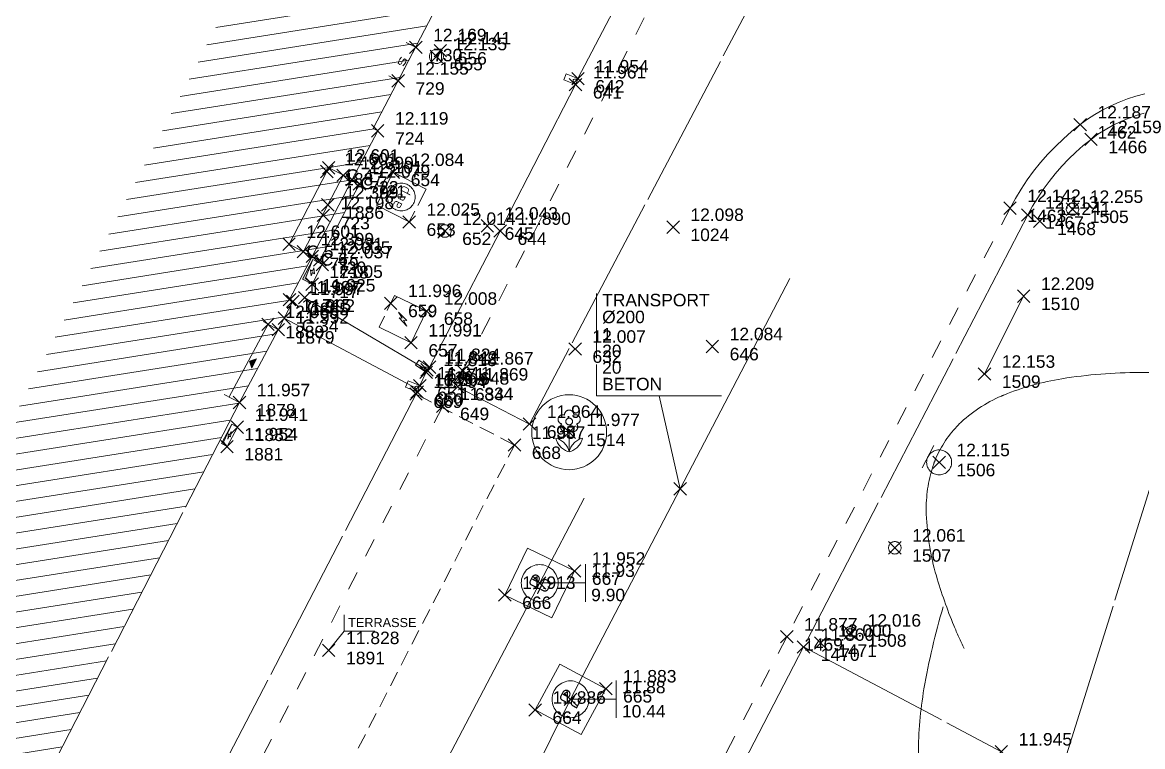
# Model space of a CAD drawing. Header units: metres. Extents: x 1223562 to 1223801, y 7191360 to 7191620.
# Drawn here: x 1223743.31 to 1223761.26, y 7191517.5 to 7191529.1 of the extents above; entities that cross this region are included whole.
import ezdxf
from ezdxf.enums import TextEntityAlignment as Align

# ---------------------------------------------------------------- set-up
doc = ezdxf.new("R2010")
doc.units = ezdxf.units.M
doc.header["$PDMODE"] = 3
doc.header["$PDSIZE"] = 0.1
for name, pattern in [('LL_0822', [2.5, 2.5, 0]), ('LL_0829', [0.6, 0.3, -0.3]), ('ML_2577', [2.5, 2.5, 0]), ('RL_1103', [0.375, 0.25, -0.125]), ('RL_1105', [2.5, 2.5, 0]), ('RL_1110', [2.5, 2.5, 0]), ('Socle_Continu', [2.5, 2.5, 0]), ('Topo_Continu', [2.5, 2.5, 0]), ('YL_2901', [2.5, 2.5, 0])]:
    doc.linetypes.add(name, pattern=pattern)
for name, color, linetype, lineweight in [('BATIH_SCS', 201, 'Socle_Continu', 13), ('BATIM_SCI', 201, 'Socle_Continu', 13), ('EAUPO_SCS', 140, 'Socle_Continu', 13), ('ELECT_SCS', 1, 'Socle_Continu', 13), ('GAZFL_SCS', 40, 'Socle_Continu', 13), ('JARDI_SCS', 82, 'Socle_Continu', 13), ('MARQU_PSS', 7, 'Socle_Continu', 13), ('MOBUR_PSS', 251, 'Socle_Continu', 13), ('MOBUR_SCS', 251, 'Socle_Continu', 13), ('SIGNV_SCS', 20, 'Socle_Continu', 13), ('SIGTA_SCI', 7, 'Socle_Continu', 13), ('SIGTM_SCI', 1, 'Socle_Continu', 13), ('SIGTO_SCI', 255, 'Socle_Continu', 13), ('VOIRI_SCS', 7, 'Socle_Continu', 13)]:
    doc.layers.add(name, color=color, linetype=linetype, lineweight=lineweight)
for name, color, linetype, lineweight, true_color in [('BATIM_SCS', 7, 'Socle_Continu', 13, 0xdf7fff), ('EAUPL_PSI', 5, 'Socle_Continu', 13, 0x0000ff), ('EAUPL_SCS', 5, 'Socle_Continu', 13, 0x0000ff), ('EAUPL_SCT', 5, 'Socle_Continu', 13, 0x0000ff), ('EAUUS_PSI', 7, 'Socle_Continu', 13, 0x7f3f00), ('EAUUS_SCI', 7, 'Socle_Continu', 13, 0x7f3f00), ('EAUUS_SCS', 7, 'Socle_Continu', 13, 0x7f3f00), ('EAUUS_SCT', 7, 'Socle_Continu', 13, 0x7f3f00), ('SIGTS_PSS', 7, 'Socle_Continu', 13, 0x9966cc)]:
    doc.layers.add(name, color=color, linetype=linetype, lineweight=lineweight, true_color=true_color)
doc.styles.add('Reseaux', font='arial.ttf')
doc.styles.get("Standard").update_dxf_attribs({"font": 'arial.ttf'})
doc.styles.add('Style_1', font='WINGDNG2.TTF')
doc.styles.add('Style_2', font='WINGDNG3.TTF')
doc.linetypes.add('BL_0068', pattern='A,0.508,-0.254,["}",Style_2,S=0.254,R=0,X=-0.2,Y=-0.12],0.254', length=1.016)
doc.linetypes.add('BL_0101', pattern='A,3,-0.2,0.2,-0.381,["ep",Standard,S=0.254,R=0,X=-0.2,Y=-0.1],-0.381,0.2,-0.2', length=4.562)
doc.linetypes.add('CL_0181', pattern='A,3,-0.15,0.4,-0.381,["eu",Standard,S=0.254,R=0,X=-0.2,Y=-0.1],-0.381,0.4,-0.15', length=4.862)
doc.linetypes.add('NL_0902', pattern='A,0,["U",Style_1,S=0.127,R=0,X=-0.105,Y=-0.085],1', length=1)

# ---------------------------------------------------------------- blocks, each defined once
blk = doc.blocks.new('YP_1521')
at = {"layer": 'SIGTO_SCI', "color": 7, "linetype": 'Socle_Continu'}
blk.add_point((0, 0), dxfattribs=at)
at = {"layer": 'SIGTA_SCI', "linetype": 'Socle_Continu'}
blk.add_attdef('ALT', (0.278, 0.099), '', height=0.2, dxfattribs=at)
at = {"layer": 'SIGTA_SCI', "linetype": 'Socle_Continu', "flags": 9}
blk.add_attdef('CALQUE_ALT', (1.69, -1.18), '', height=0.2, dxfattribs=at)
at = {"layer": 'SIGTM_SCI', "linetype": 'Socle_Continu'}
blk.add_attdef('MAT', (0.278, -0.223), '', height=0.2, dxfattribs=at)
at = {"layer": 'SIGTM_SCI', "linetype": 'Socle_Continu', "flags": 9}
blk.add_attdef('CALQUE_MAT', (1.69, -1.501), '', height=0.2, dxfattribs=at)
at = {"layer": 'SIGTO_SCI', "linetype": 'Socle_Continu', "flags": 9}
for tag, p in [('ID', (1.69, 0.105)), ('NATURE', (1.69, -0.216)), ('FAMILLE', (1.69, -0.538)), ('CALQUE', (1.69, -0.859)), ('PCRS', (1.69, -1.823))]:
    blk.add_attdef(tag, p, '', height=0.2, dxfattribs=at)
blk = doc.blocks.new('BP_0091')
at = {"layer": 'EAUPL_SCS', "linetype": 'Socle_Continu'}
h = blk.add_hatch(color=256, dxfattribs=at)
h.dxf.hatch_style = 1
h.paths.add_polyline_path([(0.094, 0), (0.906, 0, 0.388383)])
blk.add_line((0.906, 0), (0.094, 0), dxfattribs=at)
at = {"layer": 'EAUPL_SCS', "linetype": 'Socle_Continu', "flags": 128}
blk.add_lwpolyline([(0, 0), (0, 0.505), (1, 0.505), (1, 0)], close=True, dxfattribs=at)
at = {"layer": 'EAUPL_SCS', "linetype": 'Socle_Continu'}
blk.add_arc((0.5, -0.444), 0.602, 47.5494, 132.4506, dxfattribs=at)
at = {"layer": 'EAUPL_SCS', "linetype": 'Socle_Continu', "flags": 9}
for tag, p in [('ID', (1.448, 0.909)), ('NATURE', (1.448, 0.587)), ('FAMILLE', (1.448, 0.266)), ('CALQUE', (1.448, -0.055)), ('PCRS', (1.448, -0.377))]:
    blk.add_attdef(tag, p, '', height=0.2, dxfattribs=at)
blk = doc.blocks.new('AP_0001')
at = {"layer": 'EAUPO_SCS', "linetype": 'Socle_Continu'}
blk.add_line((0.113, 0.113), (-0.113, -0.113), dxfattribs=at)
blk.add_circle((0, 0), 0.1, dxfattribs=at)
at = {"layer": 'EAUPO_SCS', "linetype": 'Socle_Continu', "flags": 9}
for tag, p in [('ID', (0.809, 0.507)), ('NATURE', (0.809, 0.186)), ('FAMILLE', (0.809, -0.135)), ('CALQUE', (0.809, -0.456)), ('PCRS', (0.809, -0.778))]:
    blk.add_attdef(tag, p, '', height=0.2, dxfattribs=at)
blk = doc.blocks.new('AP_0003')
at = {"layer": 'EAUPO_SCS', "linetype": 'Socle_Continu', "flags": 128}
blk.add_lwpolyline([(-0.001, 1), (0.999, 1.001), (1, 0.001), (0, 0)], close=True, dxfattribs=at)
at = {"layer": 'EAUPO_SCS', "linetype": 'Socle_Continu', "const_width": 0.0215, "flags": 128}
for points in [[(0.282, 0.597, -0.408207), (0.338, 0.54), (0.338, 0.403), (0.258, 0.403, -1.002527), (0.258, 0.5)], [(0.564, 0.403), (0.484, 0.403, -0.408864), (0.435, 0.452), (0.435, 0.533, -0.99952), (0.564, 0.533), (0.564, 0.5), (0.435, 0.5)], [(0.661, 0.307), (0.661, 0.597), (0.734, 0.597, -0.410969), (0.79, 0.54), (0.79, 0.46, -0.406349), (0.734, 0.403), (0.661, 0.403)]]:
    blk.add_lwpolyline(points, format="xyb", dxfattribs=at)
for points in [[(0.225, 0.597), (0.282, 0.597)], [(0.338, 0.5), (0.258, 0.5)]]:
    blk.add_lwpolyline(points, dxfattribs=at)
at = {"layer": 'EAUPO_SCS', "linetype": 'Socle_Continu'}
blk.add_circle((0.5, 0.5), 0.375, dxfattribs=at)
at = {"layer": 'EAUPO_SCS', "linetype": 'Socle_Continu', "flags": 9}
for tag, p in [('ID', (1.446, 1.029)), ('NATURE', (1.446, 0.708)), ('FAMILLE', (1.446, 0.386)), ('CALQUE', (1.446, 0.065)), ('PCRS', (1.446, -0.256)), ('TYPE', (1.446, -0.577))]:
    blk.add_attdef(tag, p, '', height=0.2, dxfattribs=at)
blk = doc.blocks.new('JP_0701')
at = {"layer": 'GAZFL_SCS', "linetype": 'Socle_Continu'}
for p, q in [((0.353, 0.353), (-0.353, -0.353)), ((-0.353, -0.353), (-0.353, 0.353)), ((-0.353, 0.353), (0.353, -0.353)), ((0.353, 0.353), (0.353, -0.353))]:
    blk.add_line(p, q, dxfattribs=at)
blk.add_circle((0, 0), 0.5, dxfattribs=at)
at = {"layer": 'GAZFL_SCS', "linetype": 'Socle_Continu', "flags": 9}
for tag, p in [('NATURE', (1.116, 0.258)), ('FAMILLE', (1.116, -0.063)), ('ID', (1.116, 0.579)), ('CALQUE', (1.116, -0.385)), ('PCRS', (1.116, -0.706))]:
    blk.add_attdef(tag, p, '', height=0.2, dxfattribs=at)
blk = doc.blocks.new('CP_0163')
at = {"layer": 'EAUUS_SCS', "linetype": 'Socle_Continu'}
blk.add_lwpolyline([(0, 0), (1, 0), (1, 1), (0, 1)], close=True, dxfattribs=at)
at = {"layer": 'EAUUS_SCS', "linetype": 'Socle_Continu', "const_width": 0.0235, "flags": 128}
for points in [[(0.45, 0.412), (0.362, 0.412, -0.405328), (0.31, 0.465), (0.31, 0.553, -0.999132), (0.45, 0.553), (0.45, 0.518), (0.327, 0.518)], [(0.538, 0.624), (0.538, 0.474, 0.410802), (0.6, 0.412), (0.679, 0.412), (0.679, 0.624)]]:
    blk.add_lwpolyline(points, format="xyb", dxfattribs=at)
at = {"layer": 'EAUUS_SCS', "linetype": 'Socle_Continu'}
blk.add_circle((0.5, 0.5), 0.353, dxfattribs=at)
at = {"layer": 'EAUUS_SCS', "linetype": 'Socle_Continu', "flags": 9}
for tag, p in [('ID', (1.381, 1.06)), ('NATURE', (1.381, 0.739)), ('FAMILLE', (1.381, 0.417)), ('CALQUE', (1.381, 0.096)), ('PCRS', (1.381, -0.225)), ('TYPE', (1.381, -0.546))]:
    blk.add_attdef(tag, p, '', height=0.2, dxfattribs=at)
blk = doc.blocks.new('BP_0084')
at = {"layer": 'EAUPL_SCS', "linetype": 'Socle_Continu'}
blk.add_lwpolyline([(0, 0), (1, 0), (1, 1), (0, 1)], close=True, dxfattribs=at)
at = {"layer": 'EAUPL_SCS', "linetype": 'Socle_Continu', "const_width": 0.0235, "flags": 128}
for points in [[(0.464, 0.398), (0.376, 0.398, -0.424), (0.323, 0.451), (0.323, 0.54, -0.997785), (0.464, 0.54), (0.464, 0.504), (0.341, 0.504)], [(0.552, 0.292), (0.552, 0.61), (0.631, 0.61, -0.410802), (0.693, 0.548), (0.693, 0.457, -0.396178), (0.631, 0.398), (0.57, 0.398)]]:
    blk.add_lwpolyline(points, format="xyb", dxfattribs=at)
at = {"layer": 'EAUPL_SCS', "linetype": 'Socle_Continu'}
blk.add_circle((0.5, 0.5), 0.353, dxfattribs=at)
at = {"layer": 'EAUPL_SCS', "linetype": 'Socle_Continu', "flags": 9}
for tag, p in [('ID', (1.321, 1.197)), ('NATURE', (1.321, 0.875)), ('FAMILLE', (1.321, 0.554)), ('CALQUE', (1.321, 0.233)), ('PCRS', (1.321, -0.088)), ('TYPE', (1.321, -0.41))]:
    blk.add_attdef(tag, p, '', height=0.2, dxfattribs=at)
blk = doc.blocks.new('FP_0406')
at = {"layer": 'ELECT_SCS', "linetype": 'Socle_Continu'}
blk.add_hatch(color=256, dxfattribs=at).paths.add_polyline_path([(0, 0), (0, 0.286), (1, 0.286), (0.1, 0.229)])
at = {"layer": 'ELECT_SCS', "linetype": 'Socle_Continu', "flags": 128}
blk.add_lwpolyline([(0, 0.286), (0, 0), (1, 0), (1, 0.286)], close=True, dxfattribs=at)
at = {"layer": 'ELECT_SCS', "linetype": 'Socle_Continu'}
blk.add_lwpolyline([(0, 0), (0, 0.286), (1, 0.286), (0.1, 0.229)], close=True, dxfattribs=at)
at = {"layer": 'ELECT_SCS', "linetype": 'Socle_Continu', "flags": 128}
blk.add_lwpolyline([(0.689, 0.161), (0.466, 0.074), (0.473, 0.136), (0.314, 0.12), (0.54, 0.215), (0.526, 0.147), (0.689, 0.161)], dxfattribs=at)
at = {"layer": 'ELECT_SCS', "linetype": 'Socle_Continu', "flags": 9}
for tag, p in [('ID', (1.244, 0.678)), ('NATURE', (1.244, 0.357)), ('FAMILLE', (1.244, 0.035)), ('CALQUE', (1.244, -0.286)), ('PCRS', (1.244, -0.607))]:
    blk.add_attdef(tag, p, '', height=0.2, dxfattribs=at)
blk = doc.blocks.new('TP_1203')
at = {"layer": 'JARDI_SCS', "linetype": 'Socle_Continu'}
for points in [[(0.3171, 0.1998, 0.007667), (0.3097, 0.2185, 0.026874), (0.2793, 0.282, 0.047786), (0.2363, 0.3458, 0.023985), (0.2196, 0.3641, 0.040407), (0.1879, 0.391, 0.05708), (0.1498, 0.4122, 0.021505), (0.1343, 0.4178, 0.075257), (0.0789, 0.4262, 0.004647), (0.0754, 0.4262, 0.067031), (0.0113, 0.4161, 0.025669), (-0.025, 0.4032, 0.024468), (-0.0582, 0.3875, 0.036292), (-0.1329, 0.3405)], [(-0.0204, 0.3686, 0.026081), (-0.1467, 0.3752, 0.000498), (-0.1491, 0.3752, 0.000061), (-0.1493, 0.3752, 0.039737), (-0.2542, 0.3668, 0.05935), (-0.3324, 0.3448, 0.002412), (-0.3355, 0.3435, 0.092506), (-0.393, 0.3053, 0.000753), (-0.3933, 0.305, 0.098491), (-0.4244, 0.2585, 0.011844), (-0.4269, 0.2521, 0.083514), (-0.4371, 0.1912, 0.009601), (-0.437, 0.184, 0.062383), (-0.4234, 0.101, 0.027233), (-0.3998, 0.0339, 0.012932), (-0.386, 0.003)], [(0.3734, -0.1657, 0.034341), (0.42, -0.0853, 0.016386), (0.4306, -0.0619, 0.033024), (0.4472, -0.0128, 0.065516), (0.4552, 0.0476, 0.004498), (0.4551, 0.0518, 0.088708), (0.4437, 0.1085, 0.001985), (0.4432, 0.1097, 0.087204), (0.4129, 0.1572, 0.010127), (0.4065, 0.1639, 0.060799), (0.3628, 0.1981, 0.037701), (0.3113, 0.2242, 0.012492), (0.2934, 0.231, 0.034867), (0.2046, 0.2561)], [(-0.4141, 0.0593, 0.030688), (-0.4401, -0.0515, 0.042762), (-0.4476, -0.1391, 0.002681), (-0.4475, -0.1447, 0.068057), (-0.4366, -0.2203, 0.027564), (-0.4302, -0.2384, 0.0661), (-0.4071, -0.2783, 0.02929), (-0.3949, -0.292, 0.071575), (-0.3592, -0.3187, 0.024959), (-0.3395, -0.3281, 0.055555), (-0.2929, -0.3415, 0.042997), (-0.2266, -0.3473, 0.011964), (-0.2081, -0.3468, 0.03671), (-0.1048, -0.3345)], [(0.064, -0.3627, 0.004702), (0.0762, -0.3679, 0.029397), (0.1549, -0.3952, 0.053456), (0.231, -0.4084, 0.017025), (0.2434, -0.4088, 0.067312), (0.292, -0.4022, 0.029038), (0.3048, -0.3978, 0.085197), (0.3382, -0.3767, 0.008842), (0.3415, -0.3736, 0.097758), (0.3694, -0.3319, 0.000163), (0.3695, -0.3318, 0.072483), (0.3857, -0.2677, 0.026786), (0.3883, -0.2187, 0.018833), (0.387, -0.1842, 0.02958), (0.3734, -0.0814)], [(-0.2735, -0.3064, 0.039486), (-0.23, -0.3798, 0.04359), (-0.1978, -0.4182, 0.016585), (-0.1839, -0.4312, 0.081902), (-0.1391, -0.4591, 0.006579), (-0.1351, -0.4607, 0.089308), (-0.0921, -0.4684, 0.016983), (-0.0837, -0.4681, 0.078527), (-0.037, -0.4569, 0.013117), (-0.0296, -0.4536, 0.063228), (0.0271, -0.4171, 0.02257), (0.0606, -0.3865, 0.018838), (0.0864, -0.3587, 0.027877), (0.1484, -0.2782)]]:
    blk.add_lwpolyline(points, format="xyb", dxfattribs=at)
at = {"layer": 'JARDI_SCS', "linetype": 'Socle_Continu', "flags": 9}
for tag, p in [('ID', (0.8891, 0.2461)), ('NATURE', (0.8891, -0.0752)), ('FAMILLE', (0.8891, -0.3964)), ('CALQUE', (0.8891, -0.7177)), ('PCRS', (0.8891, -1.039))]:
    blk.add_attdef(tag, p, '', height=0.2, dxfattribs=at)
blk = doc.blocks.new('LP_0843')
at = {"layer": 'VOIRI_SCS', "linetype": 'Socle_Continu'}
blk.add_circle((0, 0), 0.1, dxfattribs=at)
at = {"layer": 'VOIRI_SCS', "linetype": 'Socle_Continu', "flags": 9}
for tag, p in [('ID', (0.829, 0.061)), ('NATURE', (0.829, -0.26)), ('FAMILLE', (0.829, -0.582)), ('CALQUE', (0.829, -0.903)), ('PCRS', (0.829, -1.224))]:
    blk.add_attdef(tag, p, '', height=0.2, dxfattribs=at)
blk = doc.blocks.new('HP_0569')
at = {"layer": 'SIGNV_SCS', "linetype": 'Socle_Continu'}
blk.add_line((-0.2, -0.2), (0.2, -0.2), dxfattribs=at)
blk.add_circle((0, 0), 0.2, dxfattribs=at)
at = {"layer": 'SIGNV_SCS', "linetype": 'Socle_Continu', "flags": 9}
for tag, p in [('ID', (0.713, 0.595)), ('NATURE', (0.713, 0.273)), ('FAMILLE', (0.713, -0.048)), ('CALQUE', (0.713, -0.369)), ('PCRS', (0.713, -0.69))]:
    blk.add_attdef(tag, p, '', height=0.2, dxfattribs=at)
blk = doc.blocks.new('RP_1121')
at = {"layer": 'BATIM_SCS', "linetype": 'Socle_Continu'}
blk.add_hatch(color=256, dxfattribs=at).paths.add_polyline_path([(0.438, 0.086), (0.5, 0.172), (0.563, 0.086)])
for p, q in [((0, 0.276), (0, 0)), ((1, -0.001), (1, 0.275)), ((0.438, 0.086), (0.5, 0.172)), ((0.5, 0.172), (0.563, 0.086)), ((0.563, 0.086), (0.438, 0.086))]:
    blk.add_line(p, q, dxfattribs=at)
at = {"layer": 'BATIM_SCS', "linetype": 'Socle_Continu', "flags": 9}
for tag, p in [('ID', (1.431, 0.651)), ('NATURE', (1.431, 0.33)), ('FAMILLE', (1.431, 0.008)), ('CALQUE', (1.431, -0.313)), ('PCRS', (1.431, -0.634))]:
    blk.add_attdef(tag, p, '', height=0.2, dxfattribs=at)
blk = doc.blocks.new('FP_0409')
at = {"layer": 'ELECT_SCS', "linetype": 'Socle_Continu', "flags": 128}
blk.add_lwpolyline([(0.926, 0.6), (0.926, 0), (0, 0), (0, 0.6)], close=True, dxfattribs=at)
blk.add_lwpolyline([(0.344, 0.185), (0.449, 0.366), (0.478, 0.319), (0.578, 0.417), (0.475, 0.229), (0.447, 0.283), (0.344, 0.185)], dxfattribs=at)
at = {"layer": 'ELECT_SCS', "linetype": 'Socle_Continu', "flags": 9}
for tag, p in [('ID', (1.305, 0.873)), ('NATURE', (1.305, 0.552)), ('FAMILLE', (1.305, 0.231)), ('CALQUE', (1.305, -0.091)), ('PCRS', (1.305, -0.412))]:
    blk.add_attdef(tag, p, '', height=0.2, dxfattribs=at)
blk = doc.blocks.new('RP_1123')
at = {"layer": 'BATIM_SCS', "linetype": 'Socle_Continu'}
for p, q in [((0, 0.25), (0, 0)), ((0, 0), (0.898, 0)), ((0.365, 0.188), (0.421, 0.203)), ((0.365, 0.188), (0.365, 0.156)), ((0.365, 0.141), (0.365, 0.156)), ((0.365, 0.141), (0.393, 0.125)), ((0.421, 0.047), (0.365, 0.062)), ((0.393, 0.125), (0.477, 0.125)), ((0.477, 0.203), (0.421, 0.203)), ((0.477, 0.047), (0.421, 0.047)), ((0.477, 0.203), (0.533, 0.188)), ((0.477, 0.125), (0.533, 0.109)), ((0.533, 0.062), (0.477, 0.047)), ((0.533, 0.109), (0.533, 0.094)), ((0.533, 0.094), (0.533, 0.062)), ((0.898, 0), (0.898, 0.25))]:
    blk.add_line(p, q, dxfattribs=at)
at = {"layer": 'BATIM_SCS', "linetype": 'Socle_Continu', "flags": 9}
for tag, p in [('ID', (1.247, 0.805)), ('NATURE', (1.247, 0.484)), ('FAMILLE', (1.247, 0.163)), ('CALQUE', (1.247, -0.159)), ('PCRS', (1.247, -0.48))]:
    blk.add_attdef(tag, p, '', height=0.2, dxfattribs=at)
blk = doc.blocks.new('*U64')
at = {"layer": 'BATIM_SCI', "linetype": 'Socle_Continu'}
blk.add_line((0.34, 0.425), (0, 0), dxfattribs=at)
at = {"layer": 'BATIM_SCI', "linetype": 'Socle_Continu', "flags": 128}
blk.add_lwpolyline([(1.013, 0.425), (0.34, 0.425), (0.34, 0.782)], dxfattribs=at)
at = {"layer": 'BATIM_SCI', "linetype": 'Socle_Continu'}
blk.add_point((0, 0), dxfattribs=at)
blk.add_attdef('TXT', (0.428, 0.512), '', height=0.2, dxfattribs=at)
at = {"layer": 'BATIM_SCI', "linetype": 'Socle_Continu', "flags": 9}
for tag, p in [('ID', (1.967, 0.144)), ('NATURE', (1.967, -0.177)), ('FAMILLE', (1.967, -0.499)), ('CALQUE', (1.967, -0.82)), ('PCRS', (1.967, -1.141))]:
    blk.add_attdef(tag, p, '', height=0.2, dxfattribs=at)
blk = doc.blocks.new('NP_2607')
at = {"layer": 'MOBUR_PSS', "linetype": 'Socle_Continu', "flags": 128}
blk.add_lwpolyline([(0.0004, 0.0229, 1.082498), (0.0604, 0.0666, 1.082498), (0.0375, 0.1372, 1.082498), (-0.0368, 0.1372, 1.082498), (-0.0597, 0.0666, 1.082498), (0.0004, 0.0229), (0.0004, -0.1576)], format="xyb", dxfattribs=at)
for points in [[(-0.1063, -0.0476, 0.278028), (0.0004, -0.1576, 0.278028)], [(0.0004, -0.1576, 0.278028), (0.107, -0.0476, 0.278028)]]:
    blk.add_lwpolyline(points, format="xyb", close=True, dxfattribs=at)
at = {"layer": 'MOBUR_PSS', "linetype": 'Topo_Continu'}
blk.add_circle((0, 0), 0.3, dxfattribs=at)
at = {"layer": 'MOBUR_PSS', "linetype": 'Socle_Continu'}
blk.add_circle((0.0004, 0.0861), 0.027, dxfattribs=at)
at = {"layer": 'MOBUR_PSS', "linetype": 'Topo_Continu', "flags": 9}
for tag, p in [('ID', (1.0986, 0.1467)), ('NATURE', (1.0986, -0.1746)), ('FAMILLE', (1.0986, -0.4958)), ('CALQUE', (1.0986, -0.8171))]:
    blk.add_attdef(tag, p, '', height=0.2, dxfattribs=at)
at = {"layer": 'MOBUR_PSS', "linetype": 'Socle_Continu', "flags": 9}
blk.add_attdef('PCRS', (1.0986, -1.1384), '', height=0.2, dxfattribs=at)
blk = doc.blocks.new('CP_2101')
at = {"layer": 'EAUUS_PSI', "linetype": 'Socle_Continu'}
blk.add_line((0.733, 0), (0, 0), dxfattribs=at)
at = {"layer": 'EAUUS_PSI', "linetype": 'Socle_Continu', "flags": 128}
blk.add_lwpolyline([(0.733, -0.3), (0.733, 0.3)], dxfattribs=at)
at = {"layer": 'EAUUS_PSI', "linetype": 'Socle_Continu'}
blk.add_point((0, 0), dxfattribs=at)
at = {"layer": 'EAUUS_PSI', "linetype": 'Socle_Continu', "style": 'Reseaux', "flags": 9}
for tag, p in [('ID', (2.525, 0.541)), ('NATURE', (2.525, 0.22))]:
    blk.add_attdef(tag, p, '', height=0.2, dxfattribs=at)
at = {"layer": 'EAUUS_PSI', "linetype": 'Socle_Continu'}
for tag, p in [('TAMPON', (0.824, 0.196)), ('RADIER', (0.824, -0.192))]:
    blk.add_attdef(tag, text='', height=0.2, dxfattribs=at).set_placement(p, align=Align.MIDDLE_LEFT)
at = {"layer": 'EAUUS_PSI', "linetype": 'Socle_Continu', "flags": 9}
for tag, p in [('FAMILLE', (2.525, -0.101)), ('CALQUE', (2.525, -0.423)), ('PCRS', (2.525, -0.744))]:
    blk.add_attdef(tag, p, '', height=0.2, dxfattribs=at)
blk = doc.blocks.new('*U109')
at = {"layer": 'EAUUS_SCI', "linetype": 'Socle_Continu'}
blk.add_line((-0.338, 1.492), (0, 0), dxfattribs=at)
at = {"layer": 'EAUUS_SCI', "linetype": 'Socle_Continu', "flags": 128}
blk.add_lwpolyline([(0.662, 1.492), (-1.338, 1.492), (-1.338, 3.13)], dxfattribs=at)
at = {"layer": 'EAUUS_SCI', "linetype": 'Socle_Continu'}
blk.add_point((0, 0), dxfattribs=at)
for tag, p in [('TYPE', (-1.249, 2.925)), ('DIAM', (-1.249, 2.655)), ('NBR', (-1.249, 2.377)), ('LARG', (-1.249, 2.111)), ('HAUT', (-1.249, 1.845)), ('MATER', (-1.249, 1.579))]:
    blk.add_attdef(tag, p, '', height=0.2, dxfattribs=at)
at = {"layer": 'EAUUS_SCI', "linetype": 'Socle_Continu', "flags": 9}
for tag, p in [('ID', (2.47, 1.418)), ('NATURE', (2.47, 1.097)), ('FAMILLE', (2.47, 0.776)), ('CALQUE', (2.47, 0.454))]:
    blk.add_attdef(tag, p, '', height=0.2, dxfattribs=at)
blk = doc.blocks.new('BP_2051')
at = {"layer": 'EAUPL_PSI', "linetype": 'Socle_Continu'}
blk.add_line((0.733, 0), (0, 0), dxfattribs=at)
at = {"layer": 'EAUPL_PSI', "linetype": 'Socle_Continu', "flags": 128}
blk.add_lwpolyline([(0.733, -0.3), (0.733, 0.3)], dxfattribs=at)
at = {"layer": 'EAUPL_PSI', "linetype": 'Socle_Continu'}
blk.add_point((0, 0), dxfattribs=at)
for tag, p in [('TAMPON', (0.824, 0.196)), ('RADIER', (0.824, -0.192))]:
    blk.add_attdef(tag, text='', height=0.2, dxfattribs=at).set_placement(p, align=Align.MIDDLE_LEFT)
at = {"layer": 'EAUPL_PSI', "linetype": 'Socle_Continu', "style": 'Reseaux', "flags": 9}
for tag, p in [('ID', (2.428, 0.07)), ('NATURE', (2.428, -0.251))]:
    blk.add_attdef(tag, p, '', height=0.2, dxfattribs=at)
at = {"layer": 'EAUPL_PSI', "linetype": 'Socle_Continu', "flags": 9}
for tag, p in [('FAMILLE', (2.428, -0.573)), ('CALQUE', (2.428, -0.894)), ('PCRS', (2.428, -1.215))]:
    blk.add_attdef(tag, p, '', height=0.2, dxfattribs=at)

msp = doc.modelspace()

# ---------------------------------------------------------------- hatches: boundary and pattern name
at = {"layer": 'BATIH_SCS', "linetype": 'Socle_Continu'}
h = msp.add_hatch(dxfattribs=at)
h.set_pattern_fill('RL_1107', color=256, angle=324, pattern_type=2)
h.set_pattern_definition([(9, (0, 0), (-0.03910861626, 0.246922085149), [])])
h.paths.add_polyline_path([(1223752.918, 7191534.909), (1223752.916, 7191534.91), (1223752.881, 7191534.826), (1223752.765, 7191534.597), (1223752.631, 7191534.377), (1223752.445, 7191534.114), (1223752.242, 7191533.865), (1223752.357, 7191533.805), (1223751.494, 7191532.151), (1223751.423, 7191532.188), (1223751.032, 7191531.436), (1223751.032, 7191531.435), (1223750.753, 7191530.898), (1223750.357, 7191530.139), (1223750.428, 7191530.102), (1223750.076, 7191529.428), (1223750.005, 7191529.465), (1223748.932, 7191527.403), (1223749.003, 7191527.366), (1223748.591, 7191526.584), (1223748.71, 7191526.516), (1223748.074, 7191525.294), (1223747.954, 7191525.354), (1223747.59, 7191524.66), (1223747.643, 7191524.633), (1223747.41, 7191524.178), (1223746.787, 7191523.012), (1223743.546, 7191516.711), (1223743.386, 7191516.785), (1223743.313, 7191516.608), (1223742.583, 7191515.194), (1223741.934, 7191513.92), (1223741.357, 7191512.813), (1223740.955, 7191512.044), (1223740.491, 7191511.13), (1223737.493, 7191505.304), (1223736.247, 7191502.87), (1223736.069, 7191502.548), (1223733.443, 7191503.998), (1223750.149, 7191536.237), (1223752.18, 7191538.293), (1223752.391, 7191538.087), (1223752.47, 7191538.155), (1223752.735, 7191537.889), (1223753.322, 7191535.71), (1223753.201, 7191535.342), (1223753.106, 7191535.368), (1223753.075, 7191535.301)])
h.paths.add_polyline_path([(1223742.882, 7191516.137), (1223742.832, 7191516.039), (1223742.78, 7191516.128)], flags=16)
h.paths.add_polyline_path([(1223742.133, 7191514.692), (1223742.085, 7191514.596), (1223742.032, 7191514.683)], flags=16)
h.paths.add_polyline_path([(1223747.061, 7191523.708), (1223746.983, 7191523.563), (1223746.94, 7191523.695), (1223746.927, 7191523.671)], flags=16)
h.paths.add_polyline_path([(1223741.105, 7191512.517), (1223741.055, 7191512.421), (1223741.003, 7191512.509)], flags=16)
h.paths.add_polyline_path([(1223739.079, 7191508.941), (1223739.023, 7191508.826), (1223738.974, 7191508.922)], flags=16)
h.paths.add_polyline_path([(1223749.331, 7191528.444), (1223749.343, 7191528.502), (1223749.357, 7191528.516), (1223749.339, 7191528.482), (1223749.331, 7191528.444), (1223749.359, 7191528.429), (1223749.377, 7191528.441), (1223749.403, 7191528.492), (1223749.43, 7191528.52), (1223749.458, 7191528.506), (1223749.446, 7191528.448), (1223749.433, 7191528.434), (1223749.45, 7191528.467), (1223749.458, 7191528.506), (1223749.43, 7191528.52), (1223749.403, 7191528.492), (1223749.368, 7191528.425)], flags=16)
h.paths.add_polyline_path([(1223750.754, 7191531.175), (1223750.766, 7191531.233), (1223750.78, 7191531.247), (1223750.762, 7191531.213), (1223750.754, 7191531.175), (1223750.782, 7191531.16), (1223750.8, 7191531.172), (1223750.826, 7191531.223), (1223750.853, 7191531.251), (1223750.881, 7191531.237), (1223750.869, 7191531.179), (1223750.856, 7191531.165), (1223750.873, 7191531.198), (1223750.881, 7191531.237), (1223750.853, 7191531.251), (1223750.826, 7191531.223), (1223750.791, 7191531.155)], flags=16)
h.paths.add_polyline_path([(1223752.9, 7191535.101), (1223752.904, 7191535.142), (1223752.913, 7191535.153), (1223752.903, 7191535.128), (1223752.9, 7191535.101), (1223752.914, 7191535.096), (1223752.92, 7191535.093), (1223752.932, 7191535.102), (1223752.947, 7191535.139), (1223752.963, 7191535.161), (1223752.97, 7191535.158), (1223752.984, 7191535.153), (1223752.979, 7191535.112), (1223752.971, 7191535.101), (1223752.981, 7191535.126), (1223752.984, 7191535.153), (1223752.963, 7191535.161), (1223752.947, 7191535.139), (1223752.927, 7191535.09)], flags=16)

# ---------------------------------------------------------------- linework, layer by layer
at = {"layer": 'BATIM_SCS', "linetype": 'RL_1105'}
for points in [[(1223747.643, 7191524.633, 11.997), (1223747.59, 7191524.66, 11.997), (1223747.954, 7191525.354, 12.031), (1223748.591, 7191526.584, 12.101), (1223749.003, 7191527.366, 12.119), (1223748.932, 7191527.403, 12.201), (1223750.005, 7191529.465, 12.189), (1223750.076, 7191529.428, 12.187), (1223750.428, 7191530.102, 12.199), (1223750.357, 7191530.139, 12.202), (1223751.423, 7191532.188, 12.252), (1223751.494, 7191532.151, 12.249), (1223752.357, 7191533.805, 12.328), (1223752.242, 7191533.865, 12.338)], [(1223736.069, 7191502.548, 11.098), (1223736.247, 7191502.87, 11.126), (1223737.493, 7191505.304, 11.25), (1223740.491, 7191511.13, 11.478), (1223740.955, 7191512.044, 11.503), (1223741.357, 7191512.813, 11.488), (1223741.934, 7191513.92, 11.575), (1223742.583, 7191515.194, 11.655), (1223743.313, 7191516.608, 11.721), (1223743.386, 7191516.785, 11.721), (1223743.546, 7191516.711, 11.711), (1223746.787, 7191523.012, 11.957), (1223747.41, 7191524.178, 11.992), (1223747.643, 7191524.633, 11.997)]]:
    msp.add_polyline3d(points, dxfattribs=at)
at = {"layer": 'BATIM_SCS', "linetype": 'RL_1110'}
for points in [[(1223748.218, 7191526.772, 12.601), (1223748.187, 7191526.713, 12.601), (1223747.582, 7191525.55, 12.601)], [(1223748.448, 7191526.652, 12.399), (1223748.203, 7191526.18, 12.399), (1223747.812, 7191525.43, 12.399)], [(1223748.591, 7191526.584, 12.101), (1223748.218, 7191526.772, 12.601)], [(1223747.954, 7191525.354, 12.031), (1223748.074, 7191525.294, 12.035), (1223748.71, 7191526.516, 12.079), (1223748.591, 7191526.584, 12.101)], [(1223747.954, 7191525.354, 12.031), (1223747.582, 7191525.55, 12.601)], [(1223747.245, 7191524.265, 12.065), (1223746.622, 7191523.1, 12.157)]]:
    msp.add_polyline3d(points, dxfattribs=at)
at = {"layer": 'BATIM_SCS', "linetype": 'RL_1103'}
msp.add_polyline3d([(1223745.707, 7191515.602, 11.505), (1223747.317, 7191514.802, 11.654), (1223751.194, 7191522.329, 11.957), (1223749.616, 7191523.147, 11.794)], dxfattribs=at)
at = {"layer": 'EAUPL_SCS', "linetype": 'BL_0068'}
for points in [[(1223747.833, 7191524.691, 11.925), (1223749.791, 7191523.535, 11.842)], [(1223747.506, 7191524.364, 11.992), (1223749.632, 7191523.231, 11.81)]]:
    msp.add_polyline3d(points, dxfattribs=at)
at = {"layer": 'EAUPL_SCT', "linetype": 'BL_0101'}
for points in [[(1223752.312, 7191521.479, 9.9), (1223751.598, 7191520.119, 9.9)], [(1223751.598, 7191520.119, 9.9), (1223737.662, 7191493.566, 9.1)]]:
    msp.add_polyline3d(points, dxfattribs=at)
at = {"layer": 'EAUUS_SCT', "linetype": 'CL_0181'}
for points in [[(1223755.603, 7191525.001, 10.44), (1223752.091, 7191518.255, 10.44)], [(1223752.091, 7191518.255, 10.44), (1223739.572, 7191493.009, 9.54)]]:
    msp.add_polyline3d(points, dxfattribs=at)
at = {"layer": 'MARQU_PSS', "linetype": 'ML_2577'}
msp.add_polyline3d([(1223756.908, 7191536.029, 12.27), (1223758.124, 7191535.382, 12.357), (1223751.434, 7191522.666, 11.964), (1223750.282, 7191523.264, 11.869)], dxfattribs=at)
at = {"layer": 'MOBUR_SCS', "linetype": 'NL_0902'}
msp.add_polyline3d([(1223758.724, 7191523.469, 12.153), (1223759.351, 7191524.716, 12.209)], dxfattribs=at)
at = {"layer": 'SIGTS_PSS', "linetype": 'YL_2901'}
msp.add_polyline3d([(1223754.624, 7191615.542, 13.233), (1223774.768, 7191564.41, 13.107), (1223759.899, 7191516.921, 12.089), (1223739.481, 7191487.157, 10.877), (1223712.27, 7191430.488, 6.902), (1223666.985, 7191365.329, 3.888), (1223604.313, 7191397.356, 4.87), (1223562.746, 7191366.34, 4.088)], dxfattribs=at)
at = {"layer": 'VOIRI_SCS', "linetype": 'LL_0829'}
for points in [[(1223769.425, 7191560.247, 13.072), (1223766.949, 7191555.533, 12.886), (1223764.97, 7191551.709, 12.728), (1223762.659, 7191547.281, 12.588), (1223762.626, 7191547.283, 12.59), (1223761.802, 7191545.64, 12.528), (1223760.524, 7191543.187, 12.456), (1223758.17, 7191538.723, 12.327), (1223756.846, 7191536.066, 12.249), (1223754.37, 7191531.312, 12.113), (1223750.366, 7191523.521, 11.867), (1223750.044, 7191522.952, 11.834), (1223746.156, 7191515.393, 11.549), (1223744.617, 7191512.385, 11.424), (1223743.605, 7191510.507, 11.344), (1223739.637, 7191502.779, 11.06), (1223739.391, 7191502.359, 11.048), (1223738.931, 7191502.573, 11.002)], [(1223761.29, 7191527.959, 12.192), (1223761.15, 7191527.922, 12.191), (1223761.013, 7191527.877, 12.191), (1223760.879, 7191527.825, 12.19), (1223760.747, 7191527.766, 12.189), (1223760.619, 7191527.701, 12.189), (1223760.494, 7191527.629, 12.188), (1223760.373, 7191527.55, 12.188), (1223760.257, 7191527.465, 12.187), (1223760.119, 7191527.355, 12.182), (1223759.987, 7191527.239, 12.178), (1223759.86, 7191527.117, 12.174), (1223759.738, 7191526.99, 12.169), (1223759.622, 7191526.857, 12.164), (1223759.511, 7191526.72, 12.16), (1223759.407, 7191526.578, 12.155), (1223759.309, 7191526.431, 12.151), (1223759.218, 7191526.281, 12.146), (1223759.133, 7191526.126, 12.142), (1223755.556, 7191519.257, 11.877), (1223753.176, 7191514.7, 11.727)]]:
    msp.add_polyline3d(points, dxfattribs=at)
at = {"layer": 'VOIRI_SCS', "linetype": 'LL_0822'}
for points in [[(1223764.774, 7191552.442, 12.72), (1223762.39, 7191547.853, 12.557), (1223761.904, 7191546.92, 12.537), (1223761.343, 7191545.869, 12.512), (1223760.526, 7191544.27, 12.448), (1223759.544, 7191542.373, 12.342), (1223757.757, 7191538.936, 12.293), (1223756.43, 7191536.325, 12.208), (1223753.98, 7191531.588, 12.06), (1223752.211, 7191528.202, 11.954)], [(1223752.172, 7191528.106, 11.961), (1223750.964, 7191525.76, 11.89), (1223749.832, 7191523.577, 11.824)], [(1223761.282, 7191527.65, 12.169), (1223761.151, 7191527.611, 12.168), (1223761.023, 7191527.565, 12.166), (1223760.897, 7191527.512, 12.165), (1223760.774, 7191527.451, 12.164), (1223760.656, 7191527.384, 12.162), (1223760.541, 7191527.31, 12.161), (1223760.43, 7191527.229, 12.159), (1223760.306, 7191527.129, 12.154), (1223760.187, 7191527.024, 12.15), (1223760.072, 7191526.914, 12.145), (1223759.962, 7191526.799, 12.141), (1223759.857, 7191526.679, 12.136), (1223759.758, 7191526.555, 12.131), (1223759.664, 7191526.426, 12.127), (1223759.576, 7191526.294, 12.122), (1223759.493, 7191526.157, 12.118), (1223759.417, 7191526.018, 12.113), (1223755.823, 7191519.093, 11.86), (1223758.994, 7191517.415, 11.945)], [(1223749.778, 7191523.496, 11.818), (1223749.678, 7191523.282, 11.811)], [(1223749.635, 7191523.18, 11.809), (1223745.707, 7191515.602, 11.505), (1223744.193, 7191512.713, 11.395)], [(1223755.823, 7191519.093, 11.86), (1223753.482, 7191514.57, 11.721), (1223752.512, 7191512.685, 11.663)]]:
    msp.add_polyline3d(points, dxfattribs=at)

# ---------------------------------------------------------------- block references
at = {"layer": 'BATIM_SCI', "linetype": 'Socle_Continu'}
ref = msp.add_blockref('*U64', (1223748.218, 7191519.04, 11.828), dxfattribs=dict(at, xscale=0.7265672, yscale=0.7265672, zscale=0.7265672))
ref.add_attrib('TXT', 'TERRASSE', (1223748.529, 7191519.412), dxfattribs={"linetype": 'Socle_Continu', "height": 0.1453})
at = {"layer": 'BATIM_SCS', "linetype": 'Socle_Continu', "xscale": 0.6749059395041591, "yscale": 0.6749059395041591, "zscale": 0.6749059395041591, "rotation": 62.50415030202009}
msp.add_blockref('RP_1123', (1223749.33, 7191528.167, 12.155), dxfattribs=at)
at = {"layer": 'BATIM_SCS', "linetype": 'Socle_Continu', "xscale": 1.321597040342975, "rotation": 61.88672511720879}
msp.add_blockref('RP_1121', (1223746.787, 7191523.012, 11.957), dxfattribs=at)
at = {"layer": 'EAUPL_PSI', "linetype": 'Socle_Continu'}
msp.add_blockref('BP_2051', (1223751.598, 7191520.119, 11.93), dxfattribs=at).add_auto_attribs({'TAMPON': '11.93', 'RADIER': '9.90'})
at = {"layer": 'EAUPL_SCS', "linetype": 'Socle_Continu'}
for name, p, xscale, yscale, rotation in [('BP_0091', (1223752.172, 7191528.106, 11.961), 0.1035494328732517, 0.4038, 67.89630272792775), ('BP_0091', (1223749.778, 7191523.496, 11.818), 0.09701880534191408, 0.4038, 56.3818376594942), ('BP_0091', (1223749.635, 7191523.18, 11.809), 0.11013446921911, 0.4038, 66.93044750492787), ('BP_0084', (1223751.039, 7191519.925, 11.913), 0.8358186540949948, 0.8358186540949948, 334.1206178825865)]:
    msp.add_blockref(name, p, dxfattribs=dict(at, xscale=xscale, yscale=yscale, rotation=rotation))
at = {"layer": 'EAUPO_SCS', "linetype": 'Socle_Continu', "xscale": 0.5925004476602729, "yscale": 0.5925004476602729, "rotation": 62.63763432095354}
msp.add_blockref('AP_0003', (1223749.507, 7191525.905, 12.025), dxfattribs=at)
at = {"layer": 'EAUPO_SCS', "linetype": 'Socle_Continu'}
msp.add_blockref('AP_0001', (1223750.078, 7191525.759, 12.014), dxfattribs=at)
at = {"layer": 'EAUUS_PSI', "linetype": 'Socle_Continu'}
msp.add_blockref('CP_2101', (1223752.091, 7191518.255, 11.88), dxfattribs=at).add_auto_attribs({'TAMPON': '11.88', 'RADIER': '10.44'})
at = {"layer": 'EAUUS_SCI', "linetype": 'Socle_Continu'}
msp.add_blockref('*U109', (1223753.847, 7191521.628), dxfattribs=at).add_auto_attribs({'TYPE': 'TRANSPORT', 'DIAM': 'Ø200', 'NBR': '1', 'LARG': '20', 'HAUT': '20', 'MATER': 'BETON'})
at = {"layer": 'EAUUS_SCS', "linetype": 'Socle_Continu', "xscale": 0.8357078819686713, "yscale": 0.8357078819686713, "rotation": 331.764512466181}
msp.add_blockref('CP_0163', (1223751.525, 7191518.084, 11.886), dxfattribs=at)
at = {"layer": 'ELECT_SCS', "linetype": 'Socle_Continu'}
for p, xscale, yscale, rotation in [((1223747.952, 7191524.909, 12.005), 0.3524781240376157, 0.6, 62.75777766918601), ((1223746.589, 7191522.305, 11.954), 0.3528515465299236, 0.3528515465299236, 62.10656995458303)]:
    msp.add_blockref('FP_0406', p, dxfattribs=dict(at, xscale=xscale, yscale=yscale, rotation=rotation))
at = {"layer": 'ELECT_SCS', "linetype": 'Socle_Continu', "xscale": 0.6112, "yscale": 0.947641459482095, "zscale": 0.947641459482095, "rotation": 64.11391229615096}
msp.add_blockref('FP_0409', (1223749.537, 7191523.97, 11.991), dxfattribs=at)
at = {"layer": 'GAZFL_SCS', "linetype": 'Socle_Continu', "xscale": 0.2259808845439967, "yscale": 0.2259808845439967}
msp.add_blockref('JP_0701', (1223749.943, 7191528.558, 12.135), dxfattribs=at)
at = {"layer": 'JARDI_SCS', "linetype": 'Socle_Continu', "xscale": 11.88547917796001, "yscale": 11.88547917796001}
msp.add_blockref('TP_1203', (1223762.985, 7191519.033, 12.375), dxfattribs=at)
at = {"layer": 'MOBUR_PSS', "linetype": 'Socle_Continu', "xscale": 1.99999999789992, "yscale": 1.99999999789992, "zscale": 1.99999999789992}
msp.add_blockref('NP_2607', (1223752.069, 7191522.535, 11.977), dxfattribs=at)
at = {"layer": 'SIGNV_SCS', "linetype": 'Socle_Continu', "rotation": 242.572309817348}
msp.add_blockref('HP_0569', (1223757.997, 7191522.052, 12.115), dxfattribs=at)
at = {"layer": 'SIGTO_SCI', "linetype": 'Socle_Continu'}
for p, values in [((1223749.613, 7191528.703, 12.169), {'ALT': '12.169', 'MAT': '730'}), ((1223750.006, 7191528.651, 12.141), {'ALT': '12.141', 'MAT': '656'}), ((1223749.943, 7191528.558, 12.135), {'ALT': '12.135', 'MAT': '655'}), ((1223749.33, 7191528.167, 12.155), {'ALT': '12.155', 'MAT': '729'}), ((1223752.172, 7191528.106, 11.961), {'ALT': '11.961', 'MAT': '641'}), ((1223752.211, 7191528.202, 11.954), {'ALT': '11.954', 'MAT': '642'}), ((1223760.257, 7191527.465, 12.187), {'ALT': '12.187', 'MAT': '1462'}), ((1223749.003, 7191527.366, 12.119), {'ALT': '12.119', 'MAT': '724'}), ((1223760.43, 7191527.229, 12.159), {'ALT': '12.159', 'MAT': '1466'}), ((1223748.187, 7191526.713, 12.601), {'ALT': '12.601', 'MAT': '1887'}), ((1223748.218, 7191526.772, 12.601), {'ALT': '12.601', 'MAT': 'C.4'}), ((1223749.253, 7191526.703, 12.084), {'ALT': '12.084', 'MAT': '654'}), ((1223748.448, 7191526.652, 12.399), {'ALT': '12.399', 'MAT': 'C.7'}), ((1223748.591, 7191526.584, 12.101), {'ALT': '12.101', 'MAT': '722'}), ((1223748.71, 7191526.516, 12.079), {'ALT': '12.079', 'MAT': '721'}), ((1223748.203, 7191526.18, 12.399), {'ALT': '12.399', 'MAT': '1886'}), ((1223759.133, 7191526.126, 12.142), {'ALT': '12.142', 'MAT': '1463'}), ((1223748.132, 7191526.011, 12.198), {'ALT': '12.198', 'MAT': '723'}), ((1223759.417, 7191526.018, 12.113), {'ALT': '12.113', 'MAT': '1467'}), ((1223760.134, 7191526.111, 12.255), {'ALT': '12.255', 'MAT': '1505'}), ((1223749.507, 7191525.905, 12.025), {'ALT': '12.025', 'MAT': '653'}), ((1223750.758, 7191525.843, 12.043), {'ALT': '12.043', 'MAT': '645'}), ((1223753.735, 7191525.822, 12.098), {'ALT': '12.098', 'MAT': '1024'}), ((1223759.61, 7191525.917, 12.241), {'ALT': '12.241', 'MAT': '1468'}), ((1223750.078, 7191525.759, 12.014), {'ALT': '12.014', 'MAT': '652'}), ((1223750.964, 7191525.76, 11.89), {'ALT': '11.890', 'MAT': '644'}), ((1223747.582, 7191525.55, 12.601), {'ALT': '12.601', 'MAT': 'C.5'}), ((1223747.812, 7191525.43, 12.399), {'ALT': '12.399', 'MAT': 'C.6'}), ((1223747.954, 7191525.354, 12.031), {'ALT': '12.031', 'MAT': '719'}), ((1223748.074, 7191525.294, 12.035), {'ALT': '12.035', 'MAT': '720'}), ((1223748.114, 7191525.223, 12.037), {'ALT': '12.037', 'MAT': '718'}), ((1223747.952, 7191524.909, 12.005), {'ALT': '12.005', 'MAT': '717'}), ((1223747.833, 7191524.691, 11.925), {'ALT': '11.925', 'MAT': '715'}), ((1223759.351, 7191524.716, 12.209), {'ALT': '12.209', 'MAT': '1510'}), ((1223747.59, 7191524.66, 11.997), {'ALT': '11.997', 'MAT': 'C.8'}), ((1223747.643, 7191524.633, 11.997), {'ALT': '11.997', 'MAT': '1885'}), ((1223749.211, 7191524.602, 11.996), {'ALT': '11.996', 'MAT': '659'}), ((1223747.506, 7191524.364, 11.992), {'ALT': '11.992', 'MAT': 'C.34'}), ((1223749.784, 7191524.479, 12.008), {'ALT': '12.008', 'MAT': '658'}), ((1223747.245, 7191524.265, 12.065), {'ALT': '12.065', 'MAT': '1880'}), ((1223747.41, 7191524.178, 11.992), {'ALT': '11.992', 'MAT': '1879'}), ((1223749.537, 7191523.97, 11.991), {'ALT': '11.991', 'MAT': '657'}), ((1223752.165, 7191523.87, 12.007), {'ALT': '12.007', 'MAT': '632'}), ((1223754.363, 7191523.91, 12.084), {'ALT': '12.084', 'MAT': '646'}), ((1223749.778, 7191523.496, 11.818), {'ALT': '11.818', 'MAT': '643'}), ((1223749.791, 7191523.535, 11.842), {'ALT': '11.842', 'MAT': '716'}), ((1223749.832, 7191523.577, 11.824), {'ALT': '11.824', 'MAT': '647'}), ((1223750.366, 7191523.521, 11.867), {'ALT': '11.867', 'MAT': '648'}), ((1223758.724, 7191523.469, 12.153), {'ALT': '12.153', 'MAT': '1509'}), ((1223749.678, 7191523.282, 11.811), {'ALT': '11.811', 'MAT': '651'}), ((1223750.282, 7191523.264, 11.869), {'ALT': '11.869', 'MAT': '634'}), ((1223749.616, 7191523.147, 11.794), {'ALT': '11.794', 'MAT': '669'}), ((1223749.635, 7191523.18, 11.809), {'ALT': '11.809', 'MAT': '650'}), ((1223746.787, 7191523.012, 11.957), {'ALT': '11.957', 'MAT': '1878'}), ((1223750.044, 7191522.952, 11.834), {'ALT': '11.834', 'MAT': '649'}), ((1223746.754, 7191522.617, 11.941), {'ALT': '11.941', 'MAT': '1882'}), ((1223751.434, 7191522.666, 11.964), {'ALT': '11.964', 'MAT': '633'}), ((1223752.069, 7191522.535, 11.977), {'ALT': '11.977', 'MAT': '1514'}), ((1223746.589, 7191522.305, 11.954), {'ALT': '11.954', 'MAT': '1881'}), ((1223751.194, 7191522.329, 11.957), {'ALT': '11.957', 'MAT': '668'}), ((1223757.997, 7191522.052, 12.115), {'ALT': '12.115', 'MAT': '1506'}), ((1223757.287, 7191520.683, 12.061), {'ALT': '12.061', 'MAT': '1507'}), ((1223752.156, 7191520.312, 11.952), {'ALT': '11.952', 'MAT': '667'}), ((1223751.039, 7191519.925, 11.913), {'ALT': '11.913', 'MAT': '666'}), ((1223756.574, 7191519.32, 12.016), {'ALT': '12.016', 'MAT': '1508'}), ((1223755.556, 7191519.257, 11.877), {'ALT': '11.877', 'MAT': '1469'}), ((1223756.1, 7191519.157, 12), {'ALT': '12.000', 'MAT': '1471'}), ((1223748.218, 7191519.04, 11.828), {'ALT': '11.828', 'MAT': '1891'}), ((1223755.823, 7191519.093, 11.86), {'ALT': '11.860', 'MAT': '1470'}), ((1223752.656, 7191518.425, 11.883), {'ALT': '11.883', 'MAT': '665'}), ((1223751.525, 7191518.084, 11.886), {'ALT': '11.886', 'MAT': '664'}), ((1223758.994, 7191517.415, 11.945), {'ALT': '11.945', 'MAT': '1474'})]:
    msp.add_blockref('YP_1521', p, dxfattribs=at).add_auto_attribs(values)
at = {"layer": 'VOIRI_SCS', "linetype": 'Socle_Continu'}
for p in [(1223760.134, 7191526.111, 12.255), (1223757.287, 7191520.683, 12.061), (1223756.574, 7191519.32, 12.016)]:
    msp.add_blockref('LP_0843', p, dxfattribs=at)

doc.saveas('drawing.dxf')
